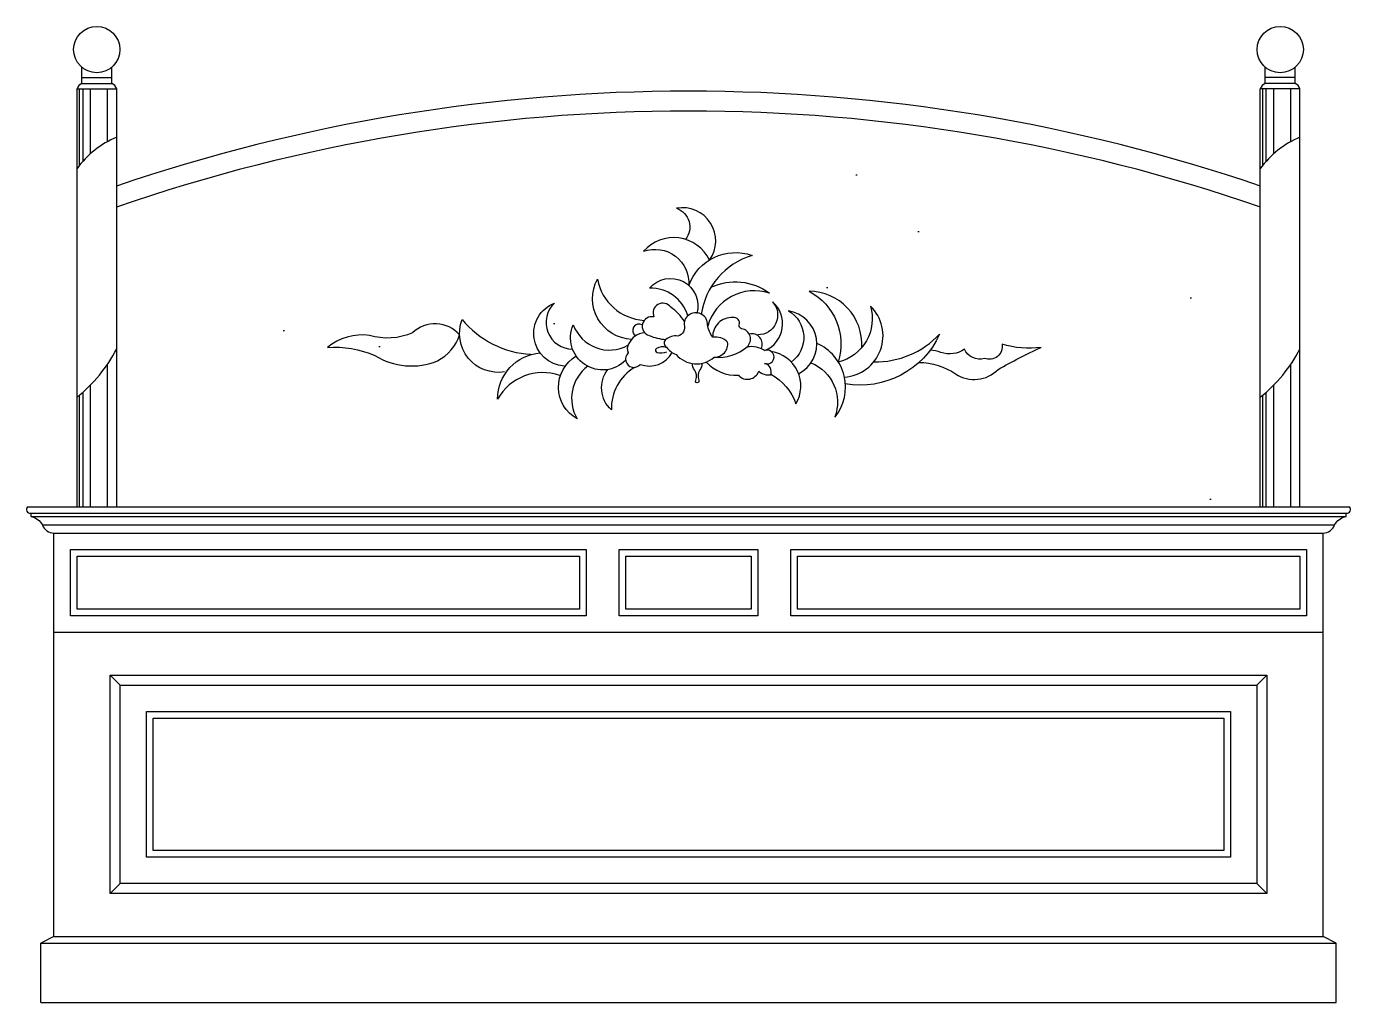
# Model space of a CAD drawing. Header units: metres. Extents: x 64 to 2067, y 4349 to 5825.
import ezdxf

# ---------------------------------------------------------------- set-up
doc = ezdxf.new("R2010")
doc.units = ezdxf.units.M
for name, color, linetype in [('2', 2, 'Continuous'), ('3', 3, 'Continuous'), ('4', 4, 'Continuous'), ('7', 7, 'Continuous'), ('BH', 3, 'Continuous')]:
    doc.layers.add(name, color=color, linetype=linetype)

msp = doc.modelspace()

# ---------------------------------------------------------------- hatches: boundary and pattern name
at = {"layer": 'BH'}
h = msp.add_hatch(dxfattribs=at)
h.set_pattern_fill('AR-SAND', scale=20)
h.paths.add_polyline_path([(200.53, 5551.85), (200.53, 5098.57), (1930.53, 5098.57), (1930.53, 5551.85, 0.17)])
h = msp.add_hatch(dxfattribs=at)
h.set_pattern_fill('AR-RROOF', scale=300)
h.paths.add_polyline_path([(200.53, 5551.85), (200.53, 5098.57), (1930.53, 5098.57), (1930.53, 5551.85, 0.17)])
h.paths.add_polyline_path([(1599.19, 5339.53, -0.11), (1539.85, 5344.4, -0.58), (1513.4, 5322.8, -0.39), (1483.09, 5337.05, -0.25), (1447.35, 5331.95, 0.07), (1431, 5335.37, -0.05), (1414.03, 5316.8, -0.15), (1469.63, 5299.34, 0.36), (1533.95, 5306.25, -0.02)])
h.paths.add_polyline_path([(1301.32, 5294.5, -0.23), (1286.77, 5233.93, 0.41), (1250.64, 5316.09, -0.12), (1231.99, 5299.7, -0.23), (1228.02, 5254, 0.18), (1191.11, 5298.28, -0.24), (1171.77, 5303.53, -0.58), (1141.12, 5297.4, -0.22), (1092.16, 5317.25, -0.04), (1085.6, 5315.38, -0.23), (1082.73, 5305.42, 0.25), (1081, 5289.83, -1.75), (1076.38, 5289.83, 0.25), (1074.65, 5305.42, -0.22), (1071.72, 5315.07, -0.18), (1046.75, 5328.91, -0.06), (1040.7, 5331.83, -0.37), (992.55, 5313.7, -0.2), (983.97, 5309.32, 0.27), (948.87, 5244.94, -0.39), (943.47, 5306.15, -0.16), (913, 5311.15, 0.38), (897.14, 5231.43, -0.36), (871.78, 5296.85, 0.37), (776.7, 5261.41, -0.34), (828.22, 5328.98, -0.21), (723.12, 5381.61, 0.1), (719.31, 5358.58, -0.19), (685.89, 5319.07, -0.24), (591.18, 5327.24, 0.12), (519.19, 5339.53, -0.2), (582.98, 5357.71, 0.18), (648.09, 5361.69, -0.42), (719.31, 5358.58, -0.1), (723.12, 5381.61, 0.21), (828.22, 5328.98, -0.05), (841.22, 5331.18, -0.49), (863.03, 5406.65, 0.68), (890.35, 5336.74, -0.2), (891.28, 5373.58, 0.46), (973.94, 5342.74, -0.05), (975.25, 5345.23, -0.07), (979.34, 5351.66, -0.55), (927.63, 5442.66, 0.34), (998.4, 5380.3, -0.3), (1013.28, 5385.56, -0.91), (1038.65, 5400.19, -0.12), (1059.23, 5378.23, -0.15), (1064.5, 5387.27, 0.34), (1006.61, 5429.04, -0.42), (1065.88, 5433.23, 0.54), (997.57, 5484.85, -0.3), (1060.89, 5502.83, 0.52), (1047.49, 5549.89, -0.68), (1097.22, 5471.53, -0.22), (1161.73, 5478.69, 0.19), (1099.33, 5430.41, -0.28), (1187.92, 5421.42, 0.43), (1094.67, 5371.51, 0.09), (1102.08, 5354.8, -0.44), (1132.61, 5384.65, -0.57), (1142.37, 5373.65, 0.46), (1145.91, 5367.83, -0.23), (1157.43, 5359.61, -0.18), (1168.4, 5358.6, 0.68), (1192.52, 5408.39, -0.56), (1181.19, 5334.86, -0.25), (1190.76, 5333.31, -0.17), (1221.06, 5317.23, 0.54), (1216.65, 5394.8, -0.37), (1259.53, 5345.61, -0.15), (1292.13, 5317.37, 0.36), (1248.15, 5424.33, -0.43), (1327.58, 5339.46, 0.25), (1340.73, 5401.96, -0.65)])

# ---------------------------------------------------------------- linework, layer by layer
at = {"layer": '2'}
msp.add_line((85.53, 4348.57), (2045.53, 4348.57), dxfattribs=at)
at = {"layer": '3'}
for p, q in [((143.63, 5730.57), (143.63, 5614.06)), ((147.74, 5747.57), (193.32, 5747.57)), ((147.74, 5738.57), (193.32, 5738.57)), ((149.09, 5730.57), (149.09, 5620.6)), ((160.55, 5730.57), (160.55, 5632.11)), ((186.2, 5730.57), (186.2, 5650.39)), ((1933.63, 5730.57), (1933.63, 5614.06)), ((1983.32, 5747.57), (1937.74, 5747.57)), ((1983.32, 5738.57), (1937.74, 5738.57)), ((1939.09, 5730.57), (1939.09, 5620.6)), ((1950.55, 5730.57), (1950.55, 5632.11)), ((1976.2, 5730.57), (1976.2, 5650.39)), ((186.2, 5313.34), (186.2, 5098.57)), ((1976.2, 5313.34), (1976.2, 5098.57)), ((149.09, 5271.48), (149.09, 5098.57)), ((160.55, 5282.28), (160.55, 5098.57)), ((1939.09, 5271.48), (1939.09, 5098.57)), ((1950.55, 5282.28), (1950.55, 5098.57)), ((143.63, 5266.84), (143.63, 5098.57)), ((1933.63, 5266.84), (1933.63, 5098.57)), ((69.57, 5088.57), (2060.53, 5088.57)), ((70.53, 5083.57), (2060.53, 5083.57)), ((88.04, 5070.88), (2043.03, 5070.88)), ((205.53, 4828.57), (190.53, 4843.57)), ((1925.53, 4828.57), (1940.53, 4843.57)), ((205.53, 4528.57), (190.53, 4513.57)), ((1925.53, 4528.57), (1940.53, 4513.57)), ((85.53, 4438.57), (2045.53, 4438.57))]:
    msp.add_line(p, q, dxfattribs=at)
for points in [[(1097.22, 5471.53, 0.68), (1047.49, 5549.89, -0.52), (1060.89, 5502.83)], [(1097.22, 5471.53, 0.54), (997.57, 5484.85, -0.54), (1065.88, 5433.23)], [(1065.88, 5433.23, -0.41), (1161.73, 5478.69, 0.29), (1084.56, 5389.13, 0.29)], [(979.34, 5351.66, -0.55), (927.63, 5442.66, 0.34), (998.4, 5380.3, 0.34)], [(1064.5, 5387.27, 0.34), (1006.61, 5429.04, -0.81), (1078.22, 5390.96)], [(1099.33, 5430.41, -0.28), (1187.92, 5421.42, 0.43), (1094.67, 5371.51, 0.42)], [(1181.19, 5334.86, 0.56), (1192.52, 5408.39, -0.66), (1170.24, 5358.51)], [(1327.58, 5339.46, 0.43), (1248.15, 5424.33, -0.36), (1292.13, 5317.37)], [(877.42, 5311.08, -0.8), (863.03, 5406.65, 0.68), (890.35, 5336.74, 0.68)], [(1059.23, 5378.23, 0.12), (1038.65, 5400.19, 0.91), (1013.28, 5385.56, 0.98), (1006.06, 5357.49, 0.08), (1031.11, 5351.39, 0.08)], [(1231.99, 5299.7, 0.73), (1216.65, 5394.8, -0.54), (1221.06, 5317.23)], [(1301.32, 5294.5, 0.65), (1340.73, 5401.96, -0.43), (1292.13, 5317.37)], [(787.32, 5302.48, -0.58), (723.12, 5381.61, 0.21), (827.26, 5329.04, 0.21)], [(970.48, 5320.24, -0.84), (891.28, 5373.58, 0.46), (973.94, 5342.74, 0.46)], [(1104.58, 5324.68, 0.2), (1154.21, 5340.25, 0.62), (1145.91, 5367.83, -0.46), (1142.37, 5373.65, 0.57), (1132.61, 5384.65, 0.44), (1102.08, 5354.8, 0.44)], [(999.03, 5361.41, 0.28), (975.25, 5345.23, 0.27), (974.4, 5331.1, 1.06), (992.55, 5313.7, 0.37), (1040.7, 5331.83, 0.37)], [(1346.17, 5317.6, 0.21), (1445.39, 5359.37, -0.34), (1302.75, 5284.33, -0.34)], [(870.85, 5297.18, 0.36), (776.7, 5261.41, -0.39), (841.22, 5331.18)], [(1092.16, 5317.25, 0.22), (1141.12, 5297.4, 0.58), (1171.77, 5303.53, 0.22), (1189.78, 5298.05, 0.46), (1180.37, 5315.32, 1.45), (1181.19, 5334.86, 0.17), (1154.21, 5340.25)], [(1190.05, 5298.87, -0.19), (1228.02, 5254, 0.53), (1190.76, 5333.31, 0.51)], [(1250.64, 5316.09, -0.41), (1286.77, 5233.93, 0.5), (1259.53, 5345.61, 0.5)], [(1414.03, 5316.8, -0.15), (1469.63, 5299.34, 0.36), (1533.95, 5306.25, -0.02), (1599.19, 5339.53, -0.11), (1539.85, 5344.4, -0.58), (1513.4, 5322.8, -0.39), (1483.09, 5337.05, -0.25), (1447.35, 5331.95, 0.07), (1431, 5335.37)], [(913, 5311.15, 0.38), (897.14, 5231.43, -0.58), (895.73, 5326.51)], [(983.97, 5309.32, 0.27), (948.87, 5244.94, -0.39), (943.47, 5306.15)], [(1085.6, 5315.38, -0.23), (1082.73, 5305.42, 0.25), (1081, 5289.83, -1.75), (1076.38, 5289.83, 0.25), (1074.65, 5305.42, -0.22), (1071.72, 5315.07)]]:
    msp.add_lwpolyline(points, format="xyb", dxfattribs=at)
for points in [[(1049.25, 5356.57, 0.21), (1031.28, 5351.53, 0.52), (1032.24, 5339.9, 0.16), (1046.75, 5328.91, 0.42), (1104.58, 5324.68, 0.46), (1124.68, 5347.61, 0.23), (1102.08, 5354.8, -0.1), (1094.26, 5373.33, 1.03), (1058.77, 5374.07, -0.44)], [(685.89, 5319.07, 0.19), (719.31, 5358.58, 0.42), (648.09, 5361.69, -0.18), (582.98, 5357.71, 0.2), (519.19, 5339.53, -0.12), (591.18, 5327.24, 0.24)]]:
    msp.add_lwpolyline(points, format="xyb", close=True, dxfattribs=at)
for points in [[(900.53, 5023.57), (900.53, 4943.57), (140.53, 4943.57), (140.53, 5023.57)], [(970.53, 5023.57), (1160.53, 5023.57), (1160.53, 4943.57), (970.53, 4943.57)], [(1230.53, 5023.57), (1990.53, 5023.57), (1990.53, 4943.57), (1230.53, 4943.57)], [(205.53, 4528.57), (205.53, 4828.57), (1925.53, 4828.57), (1925.53, 4528.57)], [(245.53, 4568.57), (245.53, 4788.57), (1885.53, 4788.57), (1885.53, 4568.57)]]:
    msp.add_lwpolyline(points, close=True, dxfattribs=at)
for centre, radius, start, end in [((255.23, 5526.4), 141.92, 112.67, 143.93), ((2045.23, 5526.4), 141.92, 112.67, 143.93), ((990.74, 5365.27), 9.63, 59.99, 237.8), ((1161.6, 5344.75), 15.43, 332.93, 105.65), ((1.1, 5440.04), 224.31, 308.43, 332.76), ((1018.55, 5334.93), 3.16, 120.89, 262.39), ((1026.58, 5321.51), 18.8, 73.66, 120.89), ((1023.22, 5369.92), 38.46, 262.39, 284.21), ((1791.1, 5440.04), 224.31, 308.43, 332.76)]:
    msp.add_arc(centre, radius, start, end, dxfattribs=at)
at = {"layer": '4'}
for p, q in [((147.74, 5738.57), (147.74, 5763.19)), ((193.32, 5738.57), (193.32, 5763.51)), ((1937.74, 5738.57), (1937.74, 5763.51)), ((1983.32, 5738.57), (1983.32, 5763.19)), ((140.53, 5098.57), (140.53, 5730.57)), ((140.53, 5730.57), (200.53, 5730.57)), ((200.53, 5098.57), (200.53, 5730.57)), ((1930.53, 5098.57), (1930.53, 5730.57)), ((1990.53, 5730.57), (1930.53, 5730.57)), ((1990.53, 5098.57), (1990.53, 5730.57)), ((65.53, 5098.57), (140.53, 5098.57)), ((1930.53, 5098.57), (2065.53, 5098.57)), ((105.53, 5058.57), (2025.53, 5058.57)), ((105.53, 4448.57), (105.53, 5058.57)), ((2025.53, 4448.57), (2025.53, 5058.57)), ((105.53, 4448.57), (85.53, 4438.57)), ((105.53, 4448.57), (2025.53, 4448.57)), ((2045.53, 4438.57), (2025.53, 4448.57)), ((85.53, 4348.57), (85.53, 4438.57)), ((2045.53, 4348.57), (2045.53, 4438.57))]:
    msp.add_line(p, q, dxfattribs=at)
for points in [[(65.53, 5098.57, 0.67), (70.53, 5088.57), (70.53, 5083.57, -0.25), (88.04, 5070.88, 0.29), (105.53, 5058.57)], [(2025.53, 5058.57, 0.29), (2043.03, 5070.88, -0.25), (2060.53, 5083.57), (2060.53, 5088.57, 0.67), (2065.53, 5098.57)]]:
    msp.add_lwpolyline(points, format="xyb", dxfattribs=at)
for centre in [(170.34, 5789.91), (1960.72, 5789.91)]:
    msp.add_circle(centre, 35, dxfattribs=at)
for centre, radius, start, end in [((152.24, 5727.27), 12.16, 111.72, 164.26), ((188.82, 5727.27), 12.16, 15.74, 68.28), ((1942.24, 5727.27), 12.16, 111.72, 164.26), ((1978.82, 5727.27), 12.16, 15.74, 68.28), ((1065.53, 3047.91), 2679.14, 71.16, 108.84)]:
    msp.add_arc(centre, radius, start, end, dxfattribs=at)
at = {"layer": '7'}
for p, q in [((140.53, 5098.57), (1990.53, 5098.57)), ((105.53, 4908.57), (2025.53, 4908.57))]:
    msp.add_line(p, q, dxfattribs=at)
for points in [[(910.53, 5033.57), (910.53, 4933.57), (130.53, 4933.57), (130.53, 5033.57)], [(960.53, 5033.57), (1170.53, 5033.57), (1170.53, 4933.57), (960.53, 4933.57)], [(1220.53, 5033.57), (2000.53, 5033.57), (2000.53, 4933.57), (1220.53, 4933.57)], [(190.53, 4513.57), (190.53, 4843.57), (1940.53, 4843.57), (1940.53, 4513.57)], [(255.53, 4578.57), (255.53, 4778.57), (1875.53, 4778.57), (1875.53, 4578.57)]]:
    msp.add_lwpolyline(points, close=True, dxfattribs=at)
msp.add_arc((1065.53, 3047.91), 2649.14, 70.94, 109.06, dxfattribs=at)

doc.saveas('drawing.dxf')
